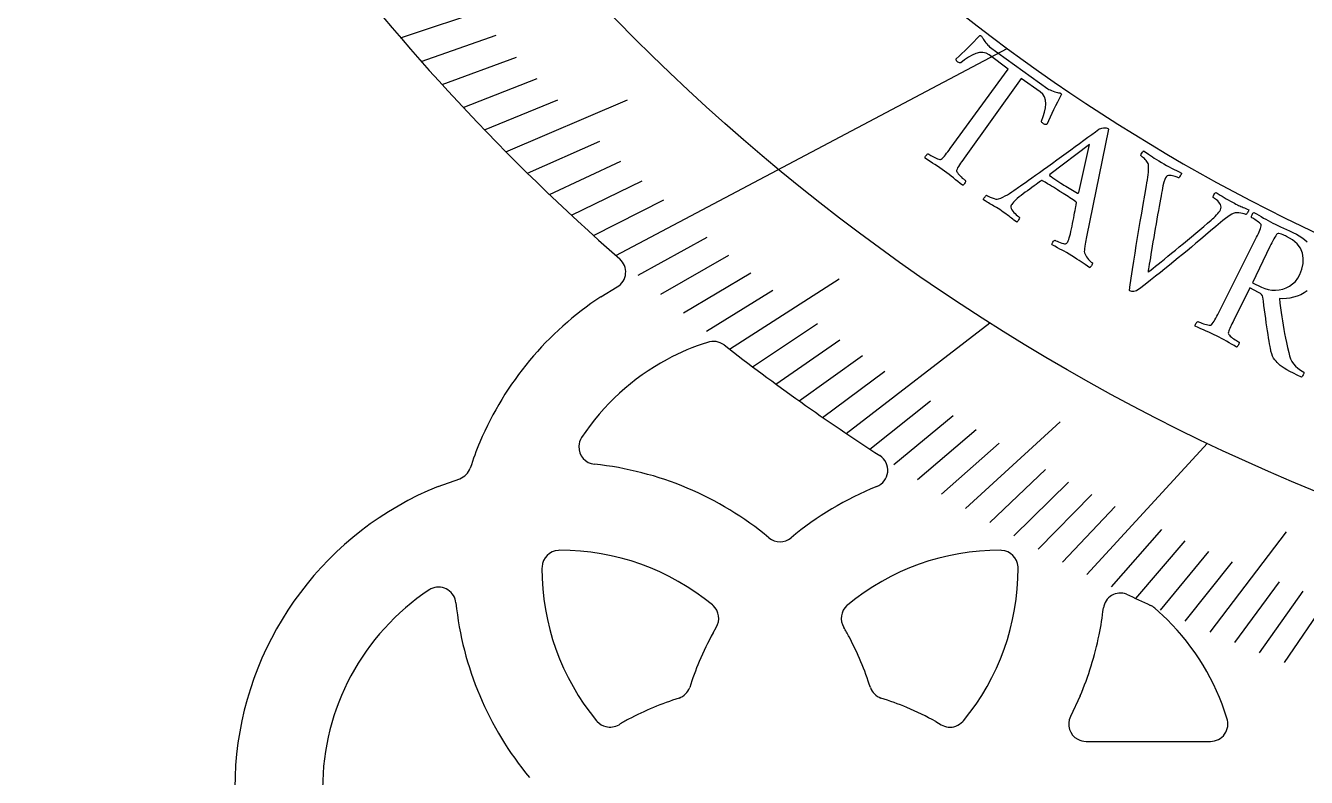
# Model space of a CAD drawing. Header units: millimetres. Extents: x -45 to 45, y -45 to 45.
# Drawn here: x -29.73 to -11.34, y -18.74 to -7.95 of the extents above; entities that cross this region are included whole.
import ezdxf

# ---------------------------------------------------------------- set-up
doc = ezdxf.new("R2010")
doc.units = ezdxf.units.MM
for name, color, linetype in [('CUT_INNER', 6, 'Continuous'), ('CUT_OUTER', 1, 'Continuous'), ('ENGRAVE', 7, 'Continuous'), ('ENGRAVE_FINE', 8, 'Continuous'), ('TEXT', 5, 'Continuous')]:
    doc.layers.add(name, color=color, linetype=linetype)

msp = doc.modelspace()

# ---------------------------------------------------------------- linework, layer by layer
at = {"layer": 'CUT_INNER'}
for points in [[(-21.4713, -11.8406), (-21.2372, -11.7003)], [(-23.8092, -14.5641), (-23.4983, -14.4528)], [(-22.0623, -15.4814), (-22.0803, -15.4822)], [(-15.7197, -15.4822), (-15.7377, -15.4814)], [(-22.3178, -15.7197), (-22.3186, -15.7377)], [(-15.4814, -15.7377), (-15.4822, -15.7197)], [(-19.8615, -16.2744), (-19.8718, -16.2651)], [(-17.9282, -16.2651), (-17.9385, -16.2744)], [(-13.3413, -16.474), (-13.5193, -16.3127)], [(-19.8606, -16.6643), (-19.8149, -16.5882)], [(-14.5901, -17.572), (-14.7301, -17.8681)], [(-21.5349, -17.9282), (-21.5256, -17.9385)], [(-16.6643, -17.9394), (-16.5882, -17.9851)], [(-16.2744, -17.9385), (-16.2651, -17.9282)], [(-14.5041, -18.225), (-12.7193, -18.225)]]:
    msp.add_lwpolyline(points, dxfattribs=at)
for centre, radius, start, end in [((-0.004, 12.8563), 32.1361, 205.62588, 228.73137), ((-0.0019, -0.0008), 40.0479, 181.65418, 223.6699), ((-0.0012, 12.8575), 26.289, 212.54343, 250.91502), ((-21.3657, -11.4858), 0.25, 300.9375, 48.69141), ((-18.9, -15.75), 4.6792, 123.33396, 157.08396), ((-18.9807, -15.5808), 3.2315, 107.29912, 118.49367), ((-19.8574, -12.7309), 0.25, 52.20948, 109.6875), ((-0.0906, 12.7312), 31.9842, 232.17676, 237.0948), ((-18.9, -15.75), 3.4187, 118.33059, 146.45559), ((-19.6236, -15.4572), 3.8988, 156.90621, 162.75896), ((-21.537, -13.9977), 0.2526, 147.21624, 177.80141), ((-21.5395, -13.9972), 0.25, 177.89068, 264.46338), ((-17.6018, -14.3318), 0.25, 291.09375, 57.12891), ((-23.5825, -14.2175), 0.25, 289.6875, 340.3125), ((-22.05, -18.9001), 4.6795, 50.26259, 84.03382), ((-22.05, -18.9), 4.6792, 112.08396, 235.83396), ((-15.7467, -18.906), 4.6861, 112.12778, 129.72236), ((-18.9, -15.1085), 0.25, 230.625, 309.375), ((-22.0681, -15.7319), 0.25, 92.8125, 177.1875), ((-22.05, -18.9), 3.4187, 50.41941, 90.20559), ((-15.75, -18.9), 3.4187, 89.79441, 129.58059), ((-15.7319, -15.7319), 0.25, 2.8125, 87.1875), ((-18.9, -15.75), 3.4187, 179.79441, 219.58059), ((-18.9, -15.75), 3.4187, 320.41941, 0.20559), ((-22.05, -18.9), 3.4187, 123.54441, 236.45559), ((-23.7988, -16.2702), 0.2605, 109.52258, 122.57822), ((-23.8028, -16.2605), 0.25, 5.625, 109.40625), ((-14.0093, -16.3456), 0.25, 70.1474, 171.5625), ((569.36, 1226.3094), 1372.5261, 244.8511403, 244.866979), ((-18.8999, -15.75), 4.6794, 185.96131, 219.73746), ((-20.0294, -16.4597), 0.25, 329.0625, 47.8125), ((-17.7706, -16.4597), 0.25, 132.1875, 210.9375), ((-18.0756, -15.9076), 3.84, 348.14926, 354.00107), ((-13.6872, -16.498), 0.25, 47.8125, 64.86328), ((-15.7473, -18.8978), 3.4152, 17.14913, 45.21157), ((-15.9196, -18.8183), 4.4912, 151.34113, 157.20178), ((-19.3073, -17.4332), 1.5692, 26.85676, 32.57898), ((-21.7657, -18.7671), 4.3657, 17.53601, 27.89972), ((-18.9, -15.75), 4.6792, 337.08396, 348.33396), ((-16.4736, -18.6072), 3.8988, 156.90621, 162.75896), ((-20.4325, -17.3675), 0.25, 289.6875, 340.3125), ((-17.3675, -17.3675), 0.25, 199.6875, 250.3125), ((-19.0329, -21.7657), 4.3657, 107.53601, 117.89972), ((-18.6072, -21.3264), 3.8988, 66.90621, 72.75896), ((-18.8183, -21.8804), 4.4912, 61.34113, 67.20178), ((-21.3403, -17.7706), 0.25, 222.1875, 255.9375), ((-21.3403, -17.7706), 0.25, 255.9375, 300.9375), ((-20.3668, -19.3073), 1.5692, 116.85676, 122.57898), ((-16.4597, -17.7706), 0.25, 239.0625, 289.6875), ((-16.4597, -17.7706), 0.25, 289.6875, 317.8125), ((-14.5041, -17.975), 0.25, 154.6875, 241.17188), ((-12.7193, -17.975), 0.25, 270, 19.6875), ((-14.5041, -17.975), 0.25, 241.17187, 270)]:
    msp.add_arc(centre, radius, start, end, dxfattribs=at)
at = {"layer": 'CUT_OUTER'}
msp.add_circle((0, 0), 45, dxfattribs=at)
at = {"layer": 'ENGRAVE'}
for points in [[(-24.3483, -8.1219), (-21.8113, -7.2756)], [(-21.2577, -11.2481), (-15.6388, -8.2749)], [(-17.9491, -13.8032), (-15.8858, -12.2164)], [(-14.4926, -15.8291), (-12.7637, -13.9407)]]:
    msp.add_lwpolyline(points, dxfattribs=at)
for centre, radius in [((0, 0), 42.525), ((0, 12.859), 29.684)]:
    msp.add_circle(centre, radius, dxfattribs=at)
at = {"layer": 'ENGRAVE_FINE'}
for points in [[(-24.0516, -8.4614), (-22.9759, -8.083)], [(-23.7518, -8.7949), (-22.6836, -8.3993)], [(-23.4492, -9.1223), (-22.3887, -8.7097)], [(-23.1437, -9.4436), (-22.0913, -9.0142)], [(-22.8356, -9.759), (-21.0921, -9.014)], [(-22.5248, -10.0685), (-21.4895, -9.6057)], [(-22.2116, -10.3721), (-21.1852, -9.8928)], [(-21.8959, -10.6699), (-20.8789, -10.1743)], [(-21.5779, -10.9619), (-20.5705, -10.4501)], [(-20.9353, -11.5286), (-19.9481, -10.9849)], [(-20.6108, -11.8034), (-19.6342, -11.2441)], [(-20.2843, -12.0726), (-19.3186, -11.4978)], [(-19.6257, -12.5943), (-18.0512, -11.5839)], [(-19.956, -12.3362), (-19.0013, -11.7461)], [(-19.2937, -12.8469), (-18.3622, -12.2267)], [(-18.9599, -13.094), (-18.0404, -12.459)], [(-18.6245, -13.3358), (-17.7173, -12.6862)], [(-18.2876, -13.5721), (-17.3929, -12.9082)], [(-17.6091, -14.0289), (-16.7404, -13.3368)], [(-17.2678, -14.2494), (-16.4124, -13.5435)], [(-16.925, -14.4647), (-16.0833, -13.7453)], [(-16.2358, -14.8798), (-14.878, -13.6354)], [(-16.581, -14.6748), (-15.7532, -13.9421)], [(-15.8893, -15.0797), (-15.09, -14.321)], [(-15.5418, -15.2745), (-14.757, -14.5032)], [(-15.1931, -15.4643), (-14.4231, -14.6806)], [(-14.8433, -15.6492), (-14.0885, -14.8533)], [(-14.1409, -16.004), (-13.4169, -15.1847)], [(-12.7252, -16.6556), (-11.6248, -15.2153)], [(-13.7882, -16.1742), (-13.08, -15.3434)], [(-13.4347, -16.3394), (-12.7424, -15.4975)], [(-13.0803, -16.4999), (-12.4043, -15.647)], [(-12.3692, -16.8065), (-11.7261, -15.9326)], [(-12.0125, -16.9527), (-11.3862, -16.0688)], [(-11.6551, -17.0943), (-11.0457, -16.2005)]]:
    msp.add_lwpolyline(points, dxfattribs=at)
at = {"layer": 'TEXT'}
for points in [[(-15.0555, -8.8541), (-15.0407, -8.8633), (-15.023, -8.8723), (-15.0023, -8.8812), (-14.9787, -8.89), (-14.955, -8.8979), (-14.9344, -8.9041), (-14.9167, -8.9087), (-14.902, -8.9117), (-14.891, -8.9132), (-14.8822, -8.915), (-14.8756, -8.9169), (-14.8712, -8.9191), (-14.8679, -8.9217), (-14.8648, -8.9252), (-14.8617, -8.9294), (-14.8588, -8.9344), (-14.8886, -8.9905), (-14.9173, -9.0461), (-14.945, -9.101), (-14.9717, -9.1554), (-14.9973, -9.2093), (-15.0218, -9.2625), (-15.0453, -9.3152), (-15.0677, -9.3674), (-15.0721, -9.368), (-15.0776, -9.3684), (-15.084, -9.3685), (-15.0916, -9.3683), (-15.0995, -9.3672), (-15.1072, -9.3645), (-15.1147, -9.3603), (-15.122, -9.3545), (-15.1328, -9.346), (-15.1404, -9.3376), (-15.1447, -9.3294), (-15.1457, -9.3212), (-15.1199, -9.2551), (-15.101, -9.1915), (-15.089, -9.1304), (-15.084, -9.0718), (-15.0878, -9.018), (-15.1023, -8.9715), (-15.1273, -8.9322), (-15.1631, -8.9), (-15.4373, -8.7063), (-16.2579, -9.8525), (-16.2756, -9.8775), (-16.2926, -9.9016), (-16.3088, -9.9251), (-16.3242, -9.9477), (-16.3381, -9.9694), (-16.3495, -9.9897), (-16.3584, -10.0088), (-16.3648, -10.0266), (-16.3647, -10.0351), (-16.3609, -10.0459), (-16.3534, -10.0589), (-16.3422, -10.074), (-16.3286, -10.0901), (-16.314, -10.1058), (-16.2985, -10.121), (-16.282, -10.1359), (-16.2663, -10.1493), (-16.253, -10.1603), (-16.2423, -10.1688), (-16.234, -10.175), (-16.2347, -10.1827), (-16.2373, -10.1917), (-16.242, -10.2018), (-16.2486, -10.2132), (-16.2562, -10.2239), (-16.2639, -10.2319), (-16.2717, -10.2372), (-16.2796, -10.2398), (-16.313, -10.2129), (-16.3458, -10.1865), (-16.3778, -10.1608), (-16.4092, -10.1358), (-16.4406, -10.111), (-16.4727, -10.0864), (-16.5055, -10.0618), (-16.5391, -10.0373), (-16.5721, -10.0137), (-16.6057, -9.9903), (-16.6398, -9.9671), (-16.6746, -9.9441), (-16.7098, -9.921), (-16.7453, -9.8979), (-16.7812, -9.8746), (-16.8175, -9.8512), (-16.8175, -9.8428), (-16.8149, -9.8337), (-16.8098, -9.8239), (-16.802, -9.8133), (-16.7933, -9.8035), (-16.7851, -9.7959), (-16.7775, -9.7906), (-16.7703, -9.7875), (-16.7618, -9.7935), (-16.7501, -9.8012), (-16.7351, -9.8106), (-16.7169, -9.8217), (-16.6971, -9.8331), (-16.6772, -9.8435), (-16.6571, -9.8528), (-16.637, -9.8611), (-16.6187, -9.8672), (-16.6041, -9.8702), (-16.5932, -9.8701), (-16.586, -9.8668), (-16.5711, -9.8551), (-16.5558, -9.8406), (-16.5401, -9.8234), (-16.5239, -9.8035), (-16.5072, -9.7817), (-16.4901, -9.759), (-16.4724, -9.7352), (-16.4543, -9.7106), (-15.6239, -8.5715), (-15.8983, -8.3687), (-15.9401, -8.3449), (-15.9853, -8.3334), (-16.034, -8.3343), (-16.0862, -8.3476), (-16.1404, -8.3706), (-16.1951, -8.4008), (-16.2502, -8.4382), (-16.3058, -8.4828), (-16.3139, -8.4844), (-16.3231, -8.4829), (-16.3335, -8.4784), (-16.3449, -8.4707), (-16.3526, -8.4657), (-16.3588, -8.4601), (-16.3634, -8.4539), (-16.3665, -8.447), (-16.3686, -8.4403), (-16.3702, -8.4344), (-16.3713, -8.4293), (-16.372, -8.425), (-16.3296, -8.3872), (-16.2871, -8.3482), (-16.2446, -8.308), (-16.202, -8.2664), (-16.1592, -8.2237), (-16.116, -8.1798), (-16.0725, -8.135), (-16.0286, -8.089), (-16.0217, -8.0915), (-16.0149, -8.0955), (-16.0084, -8.1008), (-16.0021, -8.1075), (-15.9963, -8.1147), (-15.9915, -8.1214), (-15.9876, -8.1276), (-15.9845, -8.1333), (-15.9774, -8.146), (-15.9683, -8.1604), (-15.9573, -8.1764), (-15.9443, -8.1941), (-15.9306, -8.2115), (-15.917, -8.2267), (-15.9037, -8.2397), (-15.8907, -8.2505)], [(-15.509, -10.292), (-15.5052, -10.2894), (-15.4937, -10.2814), (-15.4746, -10.2681), (-15.448, -10.2494), (-15.4148, -10.2261), (-15.3764, -10.1989), (-15.3326, -10.1678), (-15.2835, -10.1328), (-15.2303, -10.0948), (-15.174, -10.0547), (-15.1146, -10.0127), (-15.0521, -9.9686), (-14.9877, -9.9231), (-14.9228, -9.8766), (-14.8573, -9.8293), (-14.7911, -9.781), (-14.7254, -9.7327), (-14.661, -9.6854), (-14.5981, -9.6391), (-14.5366, -9.5937), (-14.4776, -9.55), (-14.4224, -9.5091), (-14.3707, -9.4708), (-14.3228, -9.4352), (-14.3106, -9.4291), (-14.2953, -9.4242), (-14.2769, -9.4204), (-14.2555, -9.4178), (-14.2344, -9.4166), (-14.217, -9.4172), (-14.2034, -9.4195), (-14.1936, -9.4237), (-14.1916, -9.4251), (-14.1901, -9.4264), (-14.1891, -9.4275), (-14.1887, -9.4285), (-14.1883, -9.4297), (-14.1876, -9.4313), (-14.1866, -9.4333), (-14.1853, -9.4357), (-14.4971, -10.9818), (-14.511, -11.0587), (-14.5211, -11.1163), (-14.5273, -11.1547), (-14.5299, -11.1738), (-14.5301, -11.1912), (-14.5268, -11.2096), (-14.52, -11.2287), (-14.5098, -11.2487), (-14.4973, -11.2685), (-14.4841, -11.2869), (-14.47, -11.3039), (-14.455, -11.3195), (-14.441, -11.333), (-14.4295, -11.3434), (-14.4206, -11.3509), (-14.4144, -11.3553), (-14.4143, -11.3647), (-14.4168, -11.3749), (-14.4218, -11.3858), (-14.4294, -11.3974), (-14.4375, -11.4082), (-14.444, -11.4163), (-14.449, -11.4219), (-14.4525, -11.4249), (-14.4861, -11.4017), (-14.5179, -11.3797), (-14.5479, -11.3589), (-14.5761, -11.3393), (-14.6049, -11.3198), (-14.6368, -11.299), (-14.6716, -11.2769), (-14.7095, -11.2535), (-14.7497, -11.2292), (-14.7866, -11.2075), (-14.8202, -11.1884), (-14.8506, -11.1718), (-14.8811, -11.1555), (-14.9152, -11.1372), (-14.9529, -11.1167), (-14.9942, -11.0942), (-14.9949, -11.0858), (-14.993, -11.0766), (-14.9886, -11.0664), (-14.9817, -11.0552), (-14.9737, -11.0448), (-14.9656, -11.0369), (-14.9576, -11.0315), (-14.9497, -11.0285), (-14.9369, -11.0358), (-14.9204, -11.0439), (-14.9001, -11.0529), (-14.8762, -11.0627), (-14.8519, -11.0714), (-14.8309, -11.0771), (-14.8131, -11.0797), (-14.7985, -11.0793), (-14.7906, -11.0762), (-14.7829, -11.0706), (-14.7753, -11.0624), (-14.7679, -11.0516), (-14.761, -11.0383), (-14.7538, -11.0199), (-14.7462, -10.9966), (-14.7383, -10.9684), (-14.7302, -10.9364), (-14.7221, -10.9022), (-14.7141, -10.8657), (-14.706, -10.8269), (-14.6981, -10.7871), (-14.6904, -10.7479), (-14.6829, -10.709), (-14.6757, -10.6707), (-14.6689, -10.6343), (-14.6627, -10.6012), (-14.6572, -10.5715), (-14.6522, -10.5452), (-14.6482, -10.5236), (-14.6453, -10.5082), (-14.6435, -10.499), (-14.643, -10.4959), (-14.6431, -10.4954), (-14.6434, -10.4939), (-14.6439, -10.4915), (-14.6447, -10.4881), (-14.6458, -10.4845), (-14.6472, -10.4815), (-14.649, -10.4791), (-14.6512, -10.4773), (-14.6695, -10.4644), (-14.69, -10.4504), (-14.7128, -10.4354), (-14.7378, -10.4194), (-14.7635, -10.4031), (-14.7882, -10.3874), (-14.8121, -10.3722), (-14.8351, -10.3575), (-14.841, -10.3537), (-14.8469, -10.3499), (-14.8529, -10.3461), (-14.8588, -10.3423), (-14.8646, -10.3386), (-14.87, -10.3351), (-14.8752, -10.3318), (-14.8801, -10.3287), (-14.9143, -10.3068), (-14.9459, -10.2867), (-14.975, -10.2685), (-15.0014, -10.2521), (-15.0285, -10.2356), (-15.0594, -10.2173), (-15.094, -10.1971), (-15.1325, -10.1749), (-15.134, -10.1743), (-15.136, -10.1739), (-15.1386, -10.1737), (-15.1419, -10.1738), (-15.145, -10.174), (-15.1472, -10.1742), (-15.1485, -10.1743), (-15.1489, -10.1743), (-15.152, -10.1765), (-15.1611, -10.1832), (-15.1763, -10.1944), (-15.1977, -10.21), (-15.2233, -10.2286), (-15.2512, -10.2488), (-15.2815, -10.2707), (-15.3142, -10.2941), (-15.3474, -10.3181), (-15.3792, -10.3415), (-15.4096, -10.3643), (-15.4386, -10.3866), (-15.4671, -10.4084), (-15.4922, -10.4292), (-15.5137, -10.4488), (-15.5318, -10.4674), (-15.547, -10.4847), (-15.5602, -10.5004), (-15.5712, -10.5145), (-15.5801, -10.5271), (-15.586, -10.5409), (-15.5863, -10.5565), (-15.5812, -10.5738), (-15.5705, -10.593), (-15.5564, -10.6124), (-15.5411, -10.6307), (-15.5247, -10.6478), (-15.507, -10.6638), (-15.4904, -10.6777), (-15.4772, -10.6885), (-15.4673, -10.6962), (-15.4608, -10.7009), (-15.461, -10.706), (-15.463, -10.7135), (-15.4671, -10.7232), (-15.473, -10.7353), (-15.4799, -10.7474), (-15.4866, -10.7572), (-15.4931, -10.7649), (-15.4995, -10.7704), (-15.5208, -10.7547), (-15.5404, -10.7401), (-15.5584, -10.7265), (-15.5747, -10.7141), (-15.5902, -10.7022), (-15.6056, -10.6902), (-15.6211, -10.6783), (-15.6365, -10.6663), (-15.6533, -10.6537), (-15.6728, -10.6396), (-15.6951, -10.6241), (-15.7201, -10.6072), (-15.7455, -10.5903), (-15.769, -10.5752), (-15.7905, -10.5617), (-15.8102, -10.5499), (-15.8289, -10.539), (-15.8476, -10.528), (-15.8663, -10.5171), (-15.885, -10.5061), (-15.9049, -10.4943), (-15.9271, -10.4808), (-15.9518, -10.4657), (-15.9787, -10.449), (-15.9784, -10.444), (-15.9757, -10.4369), (-15.9708, -10.4277), (-15.9635, -10.4165), (-15.9553, -10.4053), (-15.9477, -10.396), (-15.9406, -10.3888), (-15.9339, -10.3836), (-15.9209, -10.3915), (-15.9033, -10.4007), (-15.8811, -10.411), (-15.8543, -10.4226), (-15.8268, -10.4324), (-15.8025, -10.4377), (-15.7814, -10.4384), (-15.7635, -10.4346), (-15.7308, -10.4233), (-15.6986, -10.4097), (-15.6669, -10.3938), (-15.6356, -10.3758), (-15.6044, -10.3561), (-15.5729, -10.3356), (-15.5411, -10.3142), (-15.509, -10.292)], [(-14.4536, -9.6539), (-15.0267, -10.0852), (-15.0268, -10.0856), (-15.0271, -10.0866), (-15.0277, -10.0883), (-15.0286, -10.0907), (-15.0293, -10.0932), (-15.0294, -10.0953), (-15.0291, -10.0968), (-15.0282, -10.0978), (-15.0055, -10.1142), (-14.9806, -10.1318), (-14.9533, -10.1507), (-14.9237, -10.1709), (-14.8944, -10.1906), (-14.8681, -10.2081), (-14.8447, -10.2235), (-14.8244, -10.2366), (-14.7978, -10.2535), (-14.7724, -10.2691), (-14.748, -10.2836), (-14.7249, -10.2969), (-14.7017, -10.3099), (-14.6775, -10.3235), (-14.6523, -10.3378), (-14.626, -10.3528), (-14.6236, -10.3537), (-14.6212, -10.3537), (-14.6187, -10.3526), (-14.6163, -10.3505), (-14.6141, -10.3482), (-14.6125, -10.3466), (-14.6116, -10.3456), (-14.6113, -10.3453)], [(-13.4235, -9.9124), (-13.3864, -9.9339), (-13.3497, -9.9545), (-13.3132, -9.9743), (-13.277, -9.9932), (-13.2411, -10.0117), (-13.2055, -10.0301), (-13.1704, -10.0484), (-13.1355, -10.0666), (-13.137, -10.0738), (-13.1406, -10.0829), (-13.1462, -10.0939), (-13.1538, -10.1067), (-13.162, -10.1187), (-13.169, -10.127), (-13.1749, -10.1317), (-13.1796, -10.1327), (-13.1861, -10.1295), (-13.1961, -10.1253), (-13.2096, -10.1201), (-13.2266, -10.1139), (-13.2455, -10.1079), (-13.2646, -10.1034), (-13.2841, -10.1003), (-13.3038, -10.0987), (-13.3224, -10.1001), (-13.3386, -10.106), (-13.3522, -10.1163), (-13.3634, -10.1312), (-13.3752, -10.1575), (-13.3877, -10.1973), (-13.4009, -10.2506), (-13.4147, -10.3174), (-13.4213, -10.3525), (-13.4288, -10.3931), (-13.4372, -10.439), (-13.4465, -10.4903), (-13.4564, -10.5457), (-13.4668, -10.6039), (-13.4778, -10.6648), (-13.4892, -10.7285), (-13.5007, -10.7936), (-13.512, -10.8589), (-13.523, -10.9243), (-13.5338, -10.9898), (-13.5442, -11.054), (-13.5543, -11.1156), (-13.5639, -11.1746), (-13.5732, -11.2309), (-13.5819, -11.2834), (-13.5897, -11.3308), (-13.5967, -11.3733), (-13.6028, -11.4107), (-13.6078, -11.4416), (-13.6115, -11.4647), (-13.6137, -11.4797), (-13.6145, -11.4869), (-13.6059, -11.4806), (-13.5906, -11.469), (-13.5687, -11.452), (-13.5401, -11.4295), (-13.5062, -11.4026), (-13.468, -11.3721), (-13.4257, -11.338), (-13.3793, -11.3003), (-13.3296, -11.2597), (-13.2775, -11.2171), (-13.2229, -11.1723), (-13.1659, -11.1254), (-13.1076, -11.0772), (-13.0489, -11.0285), (-12.99, -10.9794), (-12.9308, -10.9297), (-12.8724, -10.8805), (-12.8158, -10.8327), (-12.7611, -10.7862), (-12.7083, -10.7411), (-12.6886, -10.724), (-12.6692, -10.7059), (-12.6501, -10.6869), (-12.6312, -10.6669), (-12.6137, -10.6469), (-12.5988, -10.6281), (-12.5863, -10.6102), (-12.5764, -10.5935), (-12.5684, -10.5737), (-12.5657, -10.5542), (-12.5684, -10.5351), (-12.5765, -10.5163), (-12.588, -10.4983), (-12.6008, -10.4815), (-12.6151, -10.4659), (-12.6308, -10.4516), (-12.6461, -10.4391), (-12.659, -10.429), (-12.6696, -10.4215), (-12.6779, -10.4164), (-12.6799, -10.4101), (-12.6791, -10.4016), (-12.6755, -10.3908), (-12.6691, -10.3776), (-12.6614, -10.3648), (-12.6537, -10.355), (-12.6461, -10.3481), (-12.6386, -10.3443), (-12.6078, -10.3627), (-12.5779, -10.3809), (-12.549, -10.3986), (-12.521, -10.416), (-12.4929, -10.4332), (-12.4636, -10.4504), (-12.4332, -10.4675), (-12.4016, -10.4846), (-12.3756, -10.4983), (-12.3523, -10.5104), (-12.3317, -10.5207), (-12.3139, -10.5294), (-12.2975, -10.5372), (-12.2811, -10.5447), (-12.2648, -10.5519), (-12.2486, -10.5589), (-12.2315, -10.5662), (-12.2126, -10.5745), (-12.1919, -10.5837), (-12.1694, -10.5938), (-12.1707, -10.6011), (-12.1742, -10.6104), (-12.18, -10.6218), (-12.1879, -10.6352), (-12.1961, -10.6477), (-12.2026, -10.6563), (-12.2075, -10.6609), (-12.2107, -10.6616), (-12.2207, -10.6575), (-12.2361, -10.6524), (-12.2569, -10.6466), (-12.2833, -10.6398), (-12.3119, -10.6348), (-12.3396, -10.6342), (-12.3664, -10.6381), (-12.3924, -10.6465), (-12.4123, -10.656), (-12.4373, -10.6712), (-12.4673, -10.6918), (-12.5024, -10.7179), (-12.5394, -10.7467), (-12.5749, -10.7752), (-12.6091, -10.8034), (-12.6417, -10.8314), (-12.7175, -10.8962), (-12.7903, -10.9581), (-12.8601, -11.0173), (-12.9268, -11.0735), (-12.9915, -11.1278), (-13.0554, -11.1809), (-13.1185, -11.2328), (-13.1806, -11.2836), (-13.243, -11.3341), (-13.3067, -11.3856), (-13.3717, -11.4379), (-13.4379, -11.4911), (-13.5068, -11.546), (-13.5798, -11.6034), (-13.657, -11.6634), (-13.7382, -11.7258), (-13.7606, -11.7417), (-13.7814, -11.7536), (-13.8006, -11.7615), (-13.8181, -11.7654), (-13.8344, -11.7662), (-13.8496, -11.7648), (-13.8638, -11.761), (-13.8769, -11.7551), (-13.8799, -11.7521), (-13.8815, -11.7472), (-13.8817, -11.7405), (-13.8804, -11.732), (-13.8787, -11.7231), (-13.8776, -11.7153), (-13.8771, -11.7085), (-13.8772, -11.7029), (-13.8581, -11.5745), (-13.8393, -11.4507), (-13.8207, -11.3312), (-13.8024, -11.2162), (-13.784, -11.103), (-13.7653, -10.989), (-13.746, -10.8741), (-13.7264, -10.7584), (-13.706, -10.6392), (-13.6847, -10.514), (-13.6623, -10.3827), (-13.6389, -10.2454), (-13.6315, -10.2034), (-13.6249, -10.1632), (-13.6192, -10.1251), (-13.6145, -10.0888), (-13.6109, -10.0539), (-13.6087, -10.0198), (-13.6079, -9.9865), (-13.6086, -9.954), (-13.6101, -9.9405), (-13.6144, -9.9266), (-13.6216, -9.9122), (-13.6316, -9.8974), (-13.6433, -9.8827), (-13.6553, -9.8691), (-13.6677, -9.8565), (-13.6806, -9.8448), (-13.6928, -9.8345), (-13.7036, -9.826), (-13.7128, -9.8192), (-13.7205, -9.8141), (-13.7203, -9.8114), (-13.7173, -9.8049), (-13.7115, -9.7944), (-13.703, -9.78), (-13.6941, -9.7656), (-13.6872, -9.7552), (-13.6824, -9.7488), (-13.6795, -9.7463), (-13.6426, -9.7703), (-13.6092, -9.7924), (-13.5791, -9.8126), (-13.5525, -9.8309), (-13.5257, -9.849), (-13.4953, -9.8687), (-13.4612, -9.8898), (-13.4235, -9.9124)], [(-11.4376, -11.5232), (-11.4063, -11.4424), (-11.389, -11.3639), (-11.3857, -11.2878), (-11.3963, -11.2141), (-11.424, -11.1448), (-11.4719, -11.0817), (-11.5401, -11.0247), (-11.6285, -10.9738), (-11.641, -10.9679), (-11.6565, -10.9609), (-11.675, -10.9528), (-11.6966, -10.9435), (-11.7178, -10.9359), (-11.7353, -10.9324), (-11.7489, -10.9331), (-11.7589, -10.9381), (-11.7698, -10.9494), (-11.7817, -10.9651), (-11.7944, -10.9854), (-11.8081, -11.0101), (-11.8221, -11.0372), (-11.8361, -11.0645), (-11.85, -11.0921), (-11.8639, -11.1199), (-12.1175, -11.6387), (-11.9872, -11.7027), (-11.9388, -11.7228), (-11.8887, -11.7368), (-11.837, -11.7445), (-11.7837, -11.746), (-11.7306, -11.7412), (-11.6793, -11.73), (-11.6299, -11.7123), (-11.5824, -11.6882), (-11.5384, -11.6574), (-11.4996, -11.6196), (-11.4661, -11.5748), (-11.4376, -11.5232)]]:
    msp.add_lwpolyline(points, close=True, dxfattribs=at)
msp.add_lwpolyline([(-11.3292, -11.7578), (-11.3744, -11.7868), (-11.4219, -11.8116), (-11.4718, -11.8321), (-11.5241, -11.8484), (-11.5769, -11.86), (-11.6284, -11.8667), (-11.6787, -11.8684), (-11.7277, -11.8652), (-11.7207, -11.9345), (-11.7131, -12.0013), (-11.7049, -12.0656), (-11.6961, -12.1273), (-11.6867, -12.1879), (-11.6764, -12.2486), (-11.6653, -12.3094), (-11.6533, -12.3704), (-11.6404, -12.4332), (-11.6265, -12.4992), (-11.6116, -12.5686), (-11.5957, -12.6413), (-11.5831, -12.6878), (-11.5673, -12.7303), (-11.5482, -12.7688), (-11.5258, -12.8033), (-11.4984, -12.8351), (-11.4644, -12.8657), (-11.4235, -12.8949), (-11.376, -12.9227), (-11.3745, -12.9309), (-11.376, -12.9405), (-11.3804, -12.9515), (-11.3878, -12.9638), (-11.396, -12.9755), (-11.4025, -12.9845), (-11.4073, -12.9906), (-11.4106, -12.994), (-11.4723, -12.966), (-11.5279, -12.9392), (-11.5776, -12.9136), (-11.6213, -12.8892), (-11.6589, -12.8664), (-11.6906, -12.8457), (-11.7163, -12.8271), (-11.736, -12.8106), (-11.7477, -12.7981), (-11.7614, -12.783), (-11.777, -12.7652), (-11.7945, -12.7448), (-11.8118, -12.7209), (-11.8268, -12.6929), (-11.8394, -12.6606), (-11.8495, -12.6242), (-11.8531, -12.6072), (-11.8576, -12.5838), (-11.8631, -12.5541), (-11.8696, -12.5181), (-11.8767, -12.4768), (-11.8842, -12.4315), (-11.8921, -12.382), (-11.9002, -12.3285), (-11.9087, -12.2719), (-11.9172, -12.2135), (-11.926, -12.1532), (-11.9348, -12.0911), (-11.9435, -12.0284), (-11.9516, -11.9664), (-11.9592, -11.9053), (-11.9663, -11.845), (-11.9721, -11.8257), (-11.9841, -11.8081), (-12.0024, -11.7921), (-12.027, -11.7777), (-12.1551, -11.7148), (-12.3835, -12.1766), (-12.3854, -12.1804), (-12.3873, -12.1842), (-12.3892, -12.188), (-12.3911, -12.1918), (-12.3929, -12.1956), (-12.3948, -12.1994), (-12.3967, -12.2032), (-12.3986, -12.207), (-12.4102, -12.2306), (-12.421, -12.2531), (-12.4312, -12.2747), (-12.4406, -12.2952), (-12.4488, -12.3145), (-12.4554, -12.3324), (-12.4603, -12.3491), (-12.4636, -12.3643), (-12.4621, -12.3727), (-12.4567, -12.3827), (-12.4472, -12.3943), (-12.4336, -12.4075), (-12.4175, -12.4212), (-12.4004, -12.4345), (-12.3822, -12.4472), (-12.363, -12.4595), (-12.3447, -12.4704), (-12.3295, -12.4793), (-12.3172, -12.4862), (-12.3079, -12.491), (-12.3074, -12.4987), (-12.3086, -12.508), (-12.3115, -12.5188), (-12.3162, -12.531), (-12.322, -12.5428), (-12.3283, -12.5519), (-12.3352, -12.5584), (-12.3426, -12.5623), (-12.3799, -12.5411), (-12.4164, -12.5204), (-12.4522, -12.5002), (-12.4872, -12.4805), (-12.5222, -12.4612), (-12.5579, -12.442), (-12.5942, -12.423), (-12.6313, -12.4043), (-12.6677, -12.3863), (-12.7046, -12.3687), (-12.742, -12.3513), (-12.78, -12.3341), (-12.8185, -12.317), (-12.8573, -12.2999), (-12.8965, -12.2827), (-12.9361, -12.2655), (-12.9374, -12.2572), (-12.9363, -12.2478), (-12.9328, -12.2373), (-12.9269, -12.2256), (-12.9199, -12.2145), (-12.913, -12.2057), (-12.9063, -12.1992), (-12.8998, -12.195), (-12.8904, -12.1995), (-12.8776, -12.2052), (-12.8613, -12.2121), (-12.8415, -12.2201), (-12.8201, -12.2282), (-12.7988, -12.2352), (-12.7775, -12.2412), (-12.7563, -12.2461), (-12.7373, -12.2493), (-12.7224, -12.2499), (-12.7116, -12.248), (-12.7051, -12.2435), (-12.6923, -12.2296), (-12.6795, -12.2129), (-12.6667, -12.1934), (-12.654, -12.1711), (-12.641, -12.1469), (-12.6278, -12.1217), (-12.6142, -12.0954), (-12.6003, -12.0681), (-12.0703, -11.0135), (-12.0565, -10.986), (-12.0433, -10.9593), (-12.0306, -10.9333), (-12.0185, -10.908), (-12.0078, -10.884), (-11.9993, -10.8618), (-11.9931, -10.8415), (-11.9891, -10.8229), (-11.9888, -10.8142), (-11.993, -10.8043), (-12.0017, -10.7933), (-12.015, -10.7812), (-12.0309, -10.7687), (-12.0472, -10.7565), (-12.0642, -10.7446), (-12.0816, -10.733), (-12.098, -10.7225), (-12.1117, -10.7139), (-12.1229, -10.7073), (-12.1314, -10.7026), (-12.1316, -10.695), (-12.13, -10.6858), (-12.1267, -10.6752), (-12.1217, -10.6631), (-12.1156, -10.6515), (-12.1091, -10.6424), (-12.1023, -10.636), (-12.0951, -10.6322), (-12.06, -10.6519), (-12.0255, -10.6715), (-11.9914, -10.6909), (-11.9578, -10.7103), (-11.9244, -10.7293), (-11.8909, -10.7477), (-11.8573, -10.7655), (-11.8235, -10.7827), (-11.7878, -10.8003), (-11.7504, -10.8183), (-11.7116, -10.8366), (-11.6712, -10.8551), (-11.6286, -10.8746), (-11.5833, -10.8958), (-11.5352, -10.9186), (-11.4844, -10.943), (-11.4844, -10.943), (-11.4448, -10.9642), (-11.4063, -10.9892), (-11.3687, -11.0179), (-11.3322, -11.0503)], dxfattribs=at)

doc.saveas('drawing.dxf')
